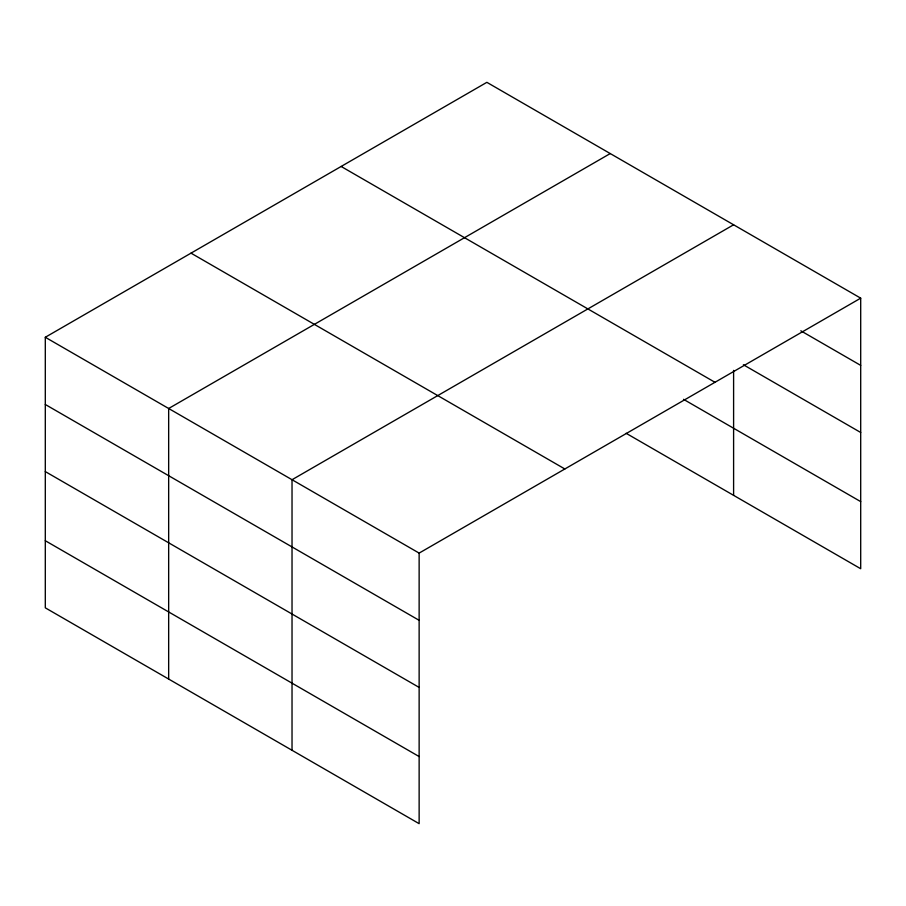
<?xml version="1.0" encoding="UTF-8"?>
<svg xmlns="http://www.w3.org/2000/svg" width="906" height="906" viewBox="0 0 906 906"><rect width="100%" height="100%" fill="white"/><g stroke="black" fill="none" stroke-linecap="round" stroke-linejoin="round"><path stroke-width="1.36" d="M860.7 298.165L486.862 82.333L45.3 337.27L45.3 607.835L419.138 823.667L419.138 553.102L860.7 298.165L860.7 568.73L626.114 433.283M610.225 153.567L168.663 408.493L168.663 679.058M733.6 224.79L292.026 479.727L292.026 750.281M800.813 330.803L860.7 365.378M743.373 364.744L860.7 432.479M341.143 166.466L714.981 382.298M683.52 399.331L860.7 501.618M191.019 253.148L564.857 468.98M45.3 337.27L419.138 553.102M45.3 404.484L419.138 620.316M45.3 471.584L419.138 687.416M45.3 540.723L419.138 756.555M733.6 370.384L733.6 495.344"/></g></svg>
